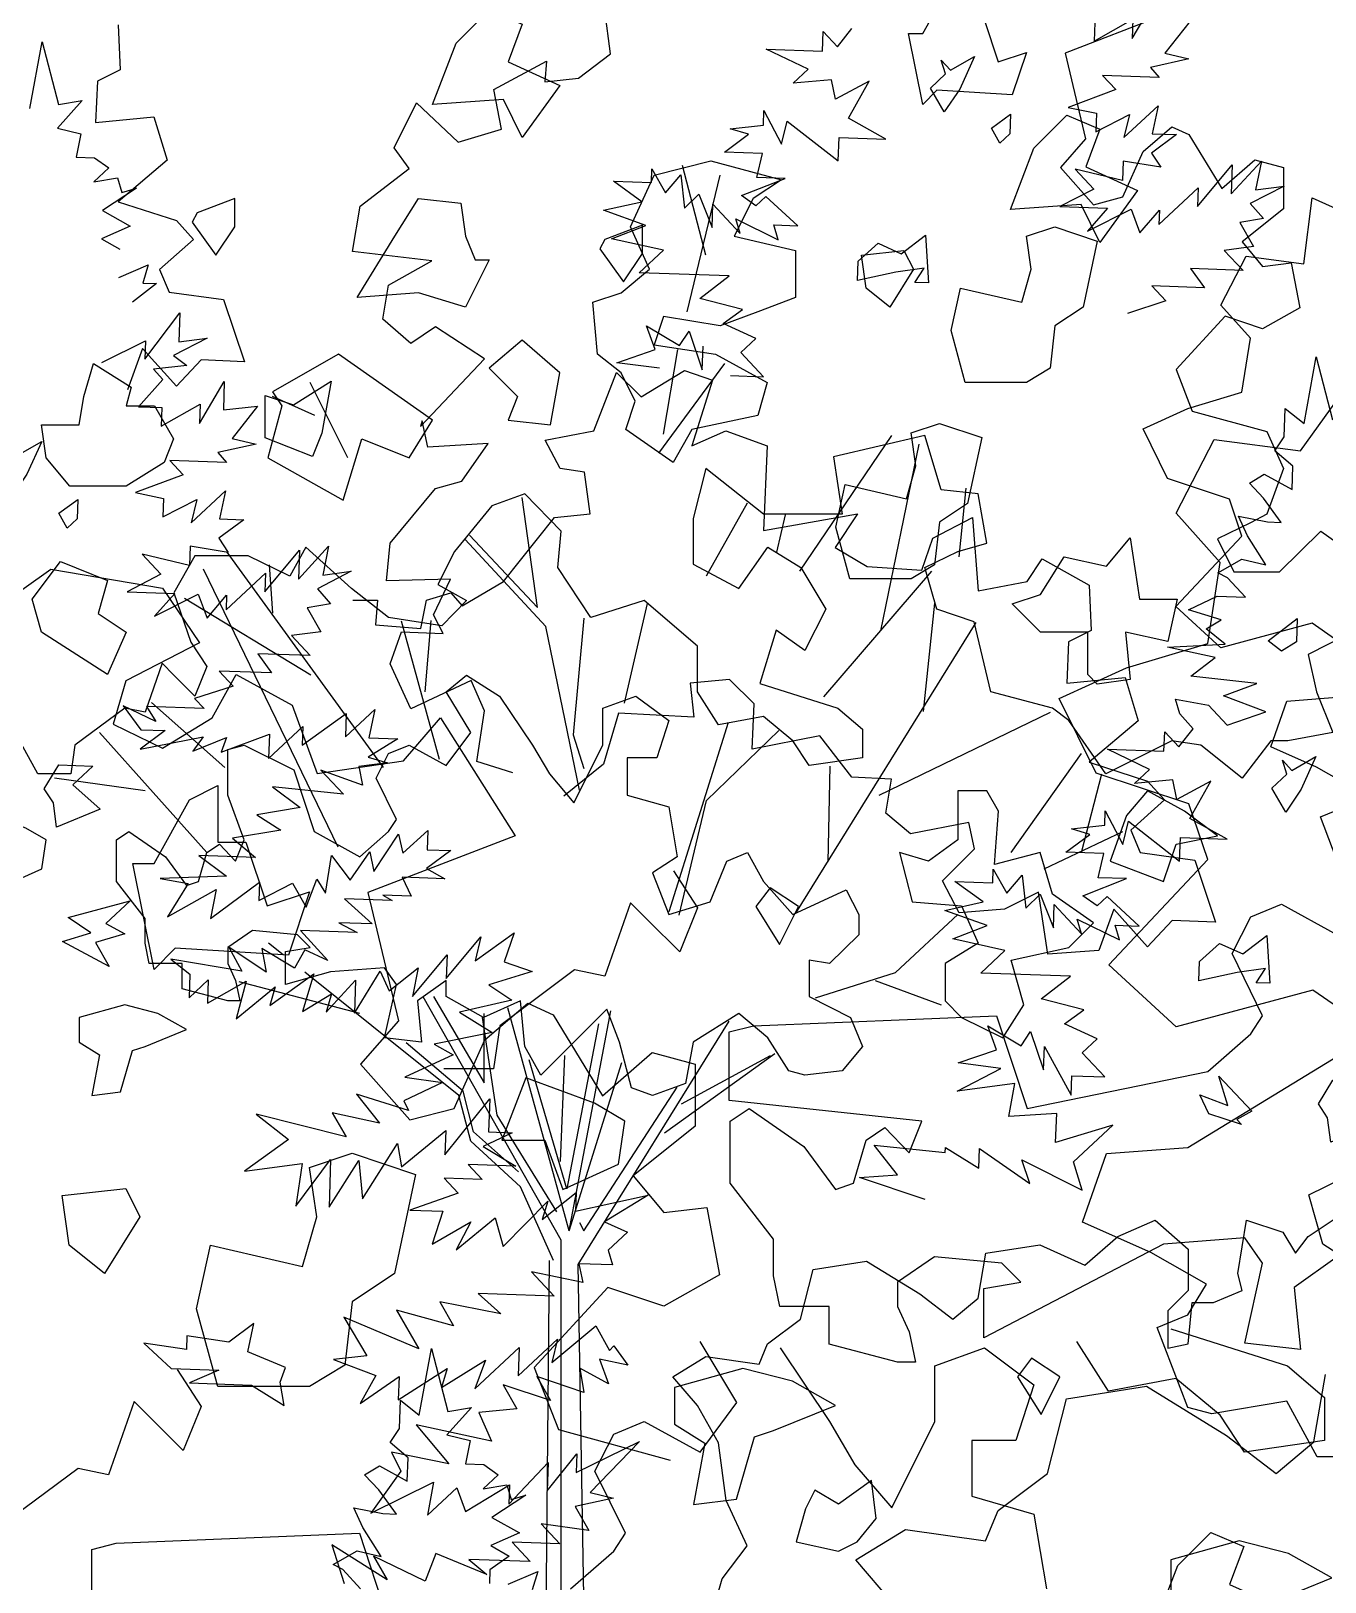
# Model space of a CAD drawing. Header units: inches. Extents: x -11 to 128, y 7 to 56.
# Drawn here: x 14.2877 to 14.613, y 22.9299 to 23.3199 of the extents above; entities that cross this region are included whole.
import ezdxf

# ---------------------------------------------------------------- set-up
doc = ezdxf.new("R2010")
doc.units = ezdxf.units.IN
doc.header["$MEASUREMENT"] = 0
doc.layers.add('CAY', color=94, linetype='Continuous')
doc.layers.add('CAY-3', color=61, linetype='Continuous')
picture_1 = doc.add_image_def('image1.jpg', size_in_pixel=(1680, 1093))

# ---------------------------------------------------------------- blocks, each defined once
blk = doc.blocks.new('A$C76451831')
at = {"layer": 'CAY'}
for p, q in [((1171.52, 1857.27), (1178, 1895.02)), ((1032.95, 1881.45), (1077.77, 1888.53)), ((1077.77, 1888.53), (1122.58, 1860.81)), ((1022.34, 1839.57), (1032.95, 1881.45)), ((1122.58, 1860.81), (1150.29, 1839.57)), ((1150.29, 1839.57), (1171.52, 1857.27)), ((994.63, 1818.92), (1022.34, 1839.57)), ((987.55, 1801.82), (994.63, 1818.92)), ((915.03, 1791.2), (942.74, 1808.31)), ((942.74, 1808.31), (987.55, 1801.82)), ((935.67, 1767.02), (915.03, 1791.2)), ((4659.22, 1729.96), (4665.97, 1767.35)), ((4665.97, 1767.35), (4675.16, 1732.12)), ((4648.09, 1722.64), (4648.64, 1738.49)), ((4648.64, 1738.49), (4659.22, 1729.96)), ((4642.83, 1714.67), (4648.09, 1722.64)), ((4652.95, 1706.15), (4642.83, 1714.67)), ((4652.49, 1693.02), (4652.95, 1706.15)), ((4628.6, 1696.58), (4636.94, 1701.73)), ((4636.46, 1688.14), (4628.6, 1696.58)), ((4636.94, 1701.73), (4652.49, 1693.02)), ((4646.41, 1674.65), (4636.46, 1688.14)), ((4627.57, 1667.15), (4622.52, 1678.2)), ((4622.52, 1678.2), (4638.72, 1674.92)), ((4638.72, 1674.92), (4646.41, 1674.65)), ((4637.88, 1650.92), (4627.57, 1667.15)), ((4610.99, 1646.42), (4624.4, 1654.11)), ((4624.4, 1654.11), (4637.88, 1650.92)), ((3864.25, 1582.29), (3957.41, 1648.35)), ((3957.41, 1648.35), (4019.91, 1637.74)), ((4616.33, 1643.51), (4610.99, 1646.42)), ((4626.37, 1632.73), (4616.33, 1643.51)), ((4019.91, 1637.74), (4040.55, 1607.06)), ((4594.41, 1625.69), (4610.53, 1633.29)), ((4612.79, 1620.06), (4594.41, 1625.69)), ((4610.53, 1633.29), (4626.37, 1632.73)), ((4604.45, 1614.91), (4612.79, 1620.06)), ((4615.03, 1606.38), (4604.45, 1614.91)), ((4040.55, 1607.06), (3999.28, 1585.83)), ((4582.8, 1604.79), (4615.03, 1606.38)), ((4609.33, 1598.88), (4582.8, 1604.79)), ((4595.82, 1588.47), (4609.33, 1598.88)), ((3999.28, 1585.83), (3992.2, 1561.64)), ((4047.62, 1565.18), (4061.19, 1589.37)), ((4061.19, 1589.37), (4092.44, 1572.26)), ((4632.84, 1584.45), (4595.82, 1588.47)), ((4614.02, 1577.41), (4632.84, 1584.45)), ((4587.22, 1575.62), (4605.68, 1572.26)), ((4589.65, 1567.38), (4587.22, 1575.62)), ((4637.72, 1568.42), (4614.02, 1577.41)), ((4019.91, 1548.08), (4047.62, 1565.18)), ((4092.44, 1572.26), (4106.59, 1533.92)), ((4154.94, 1541), (4175.57, 1565.18)), ((4175.57, 1565.18), (4217.44, 1499.12)), ((4597.06, 1558.96), (4589.65, 1567.38)), ((4605.68, 1572.26), (4616.16, 1561.01)), ((4616.16, 1561.01), (4637.72, 1568.42)), ((3992.2, 1561.64), (4019.91, 1548.08)), ((4580.76, 1546.38), (4581.14, 1557.25)), ((4581.14, 1557.25), (4589, 1548.81)), ((4589, 1548.81), (4597.06, 1558.96)), ((4572.7, 1536.23), (4549.08, 1547.49)), ((4549.08, 1547.49), (4580.76, 1546.38)), ((4106.59, 1533.92), (4154.94, 1541)), ((4564.27, 1528.37), (4572.7, 1536.23)), ((4585.64, 1530.34), (4564.27, 1528.37)), ((4587.97, 1519.38), (4585.64, 1530.34)), ((4606.91, 1529.6), (4587.97, 1519.38)), ((4595.3, 1508.7), (4606.91, 1529.6)), ((4547.59, 1504.92), (4547.88, 1513.07)), ((4547.88, 1513.07), (4557.64, 1494.15)), ((4528.94, 1502.86), (4547.59, 1504.92)), ((4557.64, 1494.15), (4560.81, 1507.18)), ((4560.81, 1507.18), (4589.49, 1484.87)), ((4616.2, 1497.09), (4595.3, 1508.7)), ((4217.44, 1499.12), (4134.89, 1467.27)), ((4525.77, 1489.82), (4539.26, 1499.78)), ((4539.26, 1499.78), (4528.94, 1502.86)), ((4589.49, 1484.87), (4589.95, 1498.01)), ((4589.95, 1498.01), (4616.2, 1497.09)), ((4547.04, 1489.08), (4525.77, 1489.82)), ((4543.85, 1475.59), (4547.04, 1489.08)), ((4484.84, 1472.66), (4485.11, 1480.36)), ((4485.11, 1480.36), (4492.79, 1466.94)), ((4463.57, 1473.41), (4484.84, 1472.66)), ((4479.48, 1461.97), (4463.57, 1473.41)), ((4492.79, 1466.94), (4501.3, 1477.07)), ((4501.3, 1477.07), (4503.37, 1458.42)), ((4535.34, 1465.46), (4559.69, 1475.04)), ((4559.69, 1475.04), (4543.85, 1475.59)), ((4134.89, 1467.27), (4151.99, 1395.3)), ((4458.02, 1457.28), (4479.48, 1461.97)), ((4503.37, 1458.42), (4511.35, 1466.3)), ((4511.35, 1466.3), (4518.85, 1447.45)), ((4518.85, 1447.45), (4519.31, 1460.58)), ((4519.31, 1460.58), (4534.6, 1444.18)), ((4543.3, 1459.74), (4535.34, 1465.46)), ((4548.92, 1464.98), (4543.3, 1459.74)), ((4566.92, 1448.49), (4548.92, 1464.98)), ((4481.74, 1448.74), (4458.02, 1457.28)), ((4534.6, 1444.18), (4532.16, 1452.42)), ((4532.16, 1452.42), (4555.77, 1440.72)), ((4462.44, 1441.26), (4481.74, 1448.74)), ((4555.77, 1440.72), (4553.34, 1448.96)), ((4553.34, 1448.96), (4566.92, 1448.49)), ((4491.67, 1434.8), (4462.44, 1441.26)), ((4478.09, 1422.12), (4491.67, 1434.8)), ((4528.33, 1420.37), (4478.09, 1422.12)), ((4512.03, 1407.79), (4528.33, 1420.37)), ((4535.82, 1401.52), (4512.03, 1407.79)), ((4200.34, 1384.68), (4224.51, 1405.33)), ((4224.51, 1405.33), (4238.66, 1398.84)), ((4525.13, 1393.74), (4535.82, 1401.52)), ((4151.99, 1395.3), (4130.76, 1371.12)), ((4238.66, 1398.84), (4266.37, 1353.42)), ((4487.01, 1379.2), (4482.04, 1392.52)), ((4482.04, 1392.52), (4500.68, 1381.44)), ((4543.42, 1385.39), (4525.13, 1393.74)), ((4183.24, 1346.34), (4200.34, 1384.68)), ((4500.68, 1381.44), (4505.95, 1389.42)), ((4505.95, 1389.42), (4513.35, 1367.85)), ((4534.99, 1377.52), (4543.42, 1385.39)), ((4266.37, 1353.42), (4294.09, 1377.61)), ((4294.09, 1377.61), (4318.26, 1371.12)), ((4465.45, 1371.79), (4487.01, 1379.2)), ((4513.35, 1367.85), (4513.81, 1380.98)), ((4513.81, 1380.98), (4528.72, 1353.72)), ((4547.65, 1363.94), (4534.99, 1377.52)), ((4130.76, 1371.12), (4158.47, 1339.85)), ((4318.26, 1371.12), (4318.26, 1336.32)), ((4464.9, 1355.94), (4489.36, 1368.69)), ((4489.36, 1368.69), (4465.45, 1371.79)), ((4528.72, 1353.72), (4529.1, 1364.58)), ((4529.1, 1364.58), (4547.65, 1363.94)), ((4497.23, 1360.26), (4464.9, 1355.94)), ((4493.86, 1341.79), (4497.23, 1360.26)), ((4158.47, 1339.85), (4183.24, 1346.34)), ((4520.66, 1343.57), (4493.86, 1341.79)), ((4520.09, 1327.27), (4520.66, 1343.57)), ((4318.26, 1336.32), (4283.47, 1308.59)), ((4552.15, 1337.03), (4520.09, 1327.27)), ((4530.14, 1316.49), (4552.15, 1337.03)), ((4431.54, 1309.06), (4418.53, 1325.83)), ((4418.53, 1325.83), (4458.27, 1321.72)), ((4458.27, 1321.72), (4458.36, 1324.44)), ((4458.36, 1324.44), (4476.99, 1312.91)), ((4476.99, 1312.91), (4477.37, 1323.78)), ((4477.37, 1323.78), (4505.69, 1304.2)), ((4501.17, 1317.5), (4535.01, 1300.46)), ((4505.69, 1304.2), (4501.17, 1317.5)), ((4535.01, 1300.46), (4530.14, 1316.49)), ((4283.47, 1308.59), (4300.57, 1287.95)), ((4410.19, 1307.54), (4431.54, 1309.06)), ((4446.93, 1295.37), (4410.19, 1307.54)), ((4300.57, 1287.95), (4324.75, 1290.9)), ((4324.75, 1290.9), (4331.82, 1253.15)), ((4661.47, 1274.61), (4682.3, 1288.37)), ((4554.94, 1274.61), (4575.78, 1283.65)), ((4575.78, 1283.65), (4594.25, 1267.53)), ((4622.16, 1253.76), (4626.88, 1283.65)), ((4626.88, 1283.65), (4647.32, 1276.97)), ((4481.05, 1265.17), (4511.31, 1269.89)), ((4511.31, 1269.89), (4536.47, 1258.48)), ((4536.47, 1258.48), (4554.94, 1274.61)), ((4647.32, 1276.97), (4654.39, 1265.17)), ((4654.39, 1265.17), (4661.47, 1274.61)), ((4384.35, 1256.12), (4414.22, 1260.84)), ((4414.22, 1260.84), (4444.1, 1242.36)), ((4476.72, 1240), (4481.05, 1265.17)), ((4594.25, 1267.53), (4594.25, 1244.33)), ((4331.82, 1253.15), (4300.57, 1235.45)), ((4377.27, 1228.2), (4384.35, 1256.12)), ((4624.52, 1244.33), (4622.16, 1253.76)), ((4269.32, 1246.07), (4228.05, 1201.24)), ((4300.57, 1235.45), (4269.32, 1246.07)), ((4594.25, 1244.33), (4582.85, 1232.92)), ((4608.4, 1237.64), (4624.52, 1244.33)), ((4444.1, 1242.36), (4462.57, 1228.2)), ((4462.57, 1228.2), (4476.72, 1240)), ((4594.25, 1214.44), (4596.61, 1237.64)), ((4596.61, 1237.64), (4608.4, 1237.64)), ((4358.8, 1214.44), (4377.27, 1228.2)), ((4582.85, 1232.92), (4582.85, 1212.08)), ((4354.08, 1203.04), (4358.8, 1214.44)), ((4582.85, 1212.08), (4594.25, 1214.44)), ((4228.05, 1201.24), (4241.61, 1166.44)), ((4305.73, 1195.96), (4324.21, 1207.36)), ((4324.21, 1207.36), (4354.08, 1203.04)), ((4319.49, 1179.83), (4305.73, 1195.96)), ((4331.28, 1158.99), (4319.49, 1179.83)), ((4241.61, 1166.44), (4304.11, 1149.33)), ((4335.61, 1126.75), (4331.28, 1158.99)), ((4347.4, 1101.19), (4335.61, 1126.75)), ((6037.87, 1092.89), (6051.84, 1116.43)), ((6016.52, 1091.37), (6038.25, 1103.76)), ((6038.25, 1103.76), (6037.87, 1092.89)), ((4333.25, 1082.7), (4347.4, 1101.19)), ((5470, 1100.55), (5471.06, 1075.24)), ((5864.52, 1085.8), (5864.9, 1096.67)), ((5864.9, 1096.67), (5872.76, 1088.23)), ((5872.76, 1088.23), (5880.82, 1098.38)), ((6016.89, 1101.79), (6016.52, 1091.37)), ((6070.39, 1102.64), (6056.16, 1084.55)), ((5420.6, 1053.63), (5427.34, 1091.02)), ((5427.34, 1091.02), (5436.53, 1055.8)), ((5856.47, 1075.66), (5832.84, 1086.91)), ((5832.84, 1086.91), (5864.52, 1085.8)), ((4326.56, 1059.5), (4333.25, 1082.7)), ((6069.65, 1081.36), (6048.18, 1076.67)), ((6056.16, 1084.55), (6069.65, 1081.36)), ((5458.4, 1068.91), (5457.35, 1045.71)), ((5471.06, 1075.24), (5458.4, 1068.91)), ((5848.03, 1067.79), (5856.47, 1075.66)), ((5869.4, 1069.76), (5848.03, 1067.79)), ((5871.74, 1058.8), (5869.4, 1069.76)), ((5890.67, 1069.02), (5871.74, 1058.8)), ((5879.07, 1048.12), (5890.67, 1069.02)), ((6052.97, 1071.06), (6021.29, 1072.17)), ((6021.29, 1072.17), (6028.72, 1064.2)), ((6048.18, 1076.67), (6052.97, 1071.06)), ((6028.72, 1064.2), (6002.09, 1054.25)), ((5449.75, 1058.05), (5436.08, 1042.67)), ((5436.53, 1055.8), (5449.75, 1058.05)), ((5831.36, 1044.35), (5831.64, 1052.5)), ((5831.64, 1052.5), (5841.4, 1033.57)), ((6002.09, 1054.25), (6017.83, 1050.98)), ((6033.21, 1037.3), (6052.42, 1055.21)), ((6052.42, 1055.21), (6049.15, 1039.46)), ((5436.08, 1042.67), (5449.11, 1039.49)), ((5457.35, 1045.71), (5490.04, 1048.87)), ((5490.04, 1048.87), (5497.42, 1024.62)), ((5812.7, 1042.28), (5831.36, 1044.35)), ((5841.4, 1033.57), (5844.58, 1046.6)), ((5844.58, 1046.6), (5873.25, 1024.3)), ((5899.96, 1036.51), (5879.07, 1048.12)), ((6017.83, 1050.98), (6017.47, 1040.57)), ((6017.47, 1040.57), (6036.39, 1050.33)), ((6036.39, 1050.33), (6033.21, 1037.3)), ((5449.11, 1039.49), (5446.38, 1026.44)), ((5809.53, 1029.24), (5823.02, 1039.2)), ((5823.02, 1039.2), (5812.7, 1042.28)), ((5873.25, 1024.3), (5873.71, 1037.43)), ((5873.71, 1037.43), (5899.96, 1036.51)), ((6062.73, 1038.99), (6048.77, 1028.59)), ((6049.15, 1039.46), (6062.73, 1038.99)), ((5446.38, 1026.44), (5456.79, 1026.07)), ((5456.79, 1026.07), (5464.75, 1020.36)), ((5830.8, 1028.5), (5809.53, 1029.24)), ((5827.61, 1015.01), (5830.8, 1028.5)), ((6048.77, 1028.59), (6053.93, 1020.71)), ((2228.34, 971.46), (2215.14, 1021.63)), ((5464.75, 1020.36), (5456.32, 1012.49)), ((5497.42, 1024.62), (5470, 1001.41)), ((5768.6, 1012.08), (5768.87, 1019.78)), ((5768.87, 1019.78), (5776.56, 1006.37)), ((6005.86, 1019.66), (6016.35, 1008.42)), ((6032.38, 1013.3), (6005.86, 1019.66)), ((6032.76, 1024.17), (6032.38, 1013.3)), ((6053.93, 1020.71), (6032.76, 1024.17)), ((6074.46, 998.68), (6093.86, 1022.03)), ((6093.29, 1005.73), (6110.24, 1024.18)), ((6093.86, 1022.03), (6093.29, 1005.73)), ((6110.24, 1024.18), (6106.96, 1007.97)), ((2217.78, 939.77), (2236.26, 1016.34)), ((5456.32, 1012.49), (5469.54, 1014.75)), ((5480.21, 1008.94), (5461.2, 996.45)), ((5469.54, 1014.75), (5471.97, 1006.5)), ((5471.97, 1006.5), (5480.21, 1008.94)), ((5747.33, 1012.83), (5768.6, 1012.08)), ((5763.24, 1001.39), (5747.33, 1012.83)), ((5776.56, 1006.37), (5785.07, 1016.5)), ((5785.07, 1016.5), (5787.13, 997.84)), ((5819.1, 1004.88), (5843.45, 1014.46)), ((5843.45, 1014.46), (5827.61, 1015.01)), ((6016.35, 1008.42), (5997.43, 998.65)), ((6052.81, 988.56), (6074.83, 1009.1)), ((6074.83, 1009.1), (6074.46, 998.68)), ((6122.9, 1010.14), (6103.98, 1000.37)), ((6106.96, 1007.97), (6122.9, 1010.14)), ((5470, 1001.41), (5502.7, 990.87)), ((5741.78, 996.7), (5763.24, 1001.39)), ((5787.13, 997.84), (5795.11, 1005.72)), ((5795.11, 1005.72), (5802.61, 986.87)), ((5802.61, 986.87), (5803.07, 1000)), ((5803.07, 1000), (5818.36, 983.6)), ((5827.06, 999.16), (5819.1, 1004.88)), ((5832.68, 1004.41), (5827.06, 999.16)), ((5850.68, 987.91), (5832.68, 1004.41)), ((6103.98, 1000.37), (6111.38, 991.95)), ((5461.2, 996.45), (5476.75, 987.75)), ((5502.7, 990.87), (5512.19, 980.32)), ((5765.5, 988.16), (5741.78, 996.7)), ((5818.36, 983.6), (5815.93, 991.84)), ((5815.93, 991.84), (5839.54, 980.14)), ((5997.43, 998.65), (6024.13, 997.72)), ((6024.13, 997.72), (6012.81, 984.97)), ((6012.81, 984.97), (6037.25, 997.26)), ((6037.25, 997.26), (6042.23, 983.94)), ((6042.23, 983.94), (6053.09, 996.71)), ((6053.09, 996.71), (6052.81, 988.56)), ((6111.38, 991.95), (6098.16, 989.69)), ((5476.75, 987.75), (5460.64, 980.61)), ((5746.21, 980.68), (5765.5, 988.16)), ((5839.54, 980.14), (5837.1, 988.38)), ((5837.1, 988.38), (5850.68, 987.91)), ((6098.16, 989.69), (6105.85, 976.28)), ((5460.64, 980.61), (5470.86, 974.81)), ((5512.19, 980.32), (5493.21, 963.44)), ((5775.43, 974.22), (5746.21, 980.68)), ((5761.85, 961.55), (5775.43, 974.22)), ((6105.85, 976.28), (6089.46, 974.13)), ((6089.46, 974.13), (6099.95, 962.89)), ((5470.31, 958.96), (5486.87, 966.09)), ((5486.87, 966.09), (5483.79, 955.77)), ((5483.79, 955.77), (5491.49, 955.5)), ((5493.21, 963.44), (5498.48, 950.79)), ((5812.09, 959.79), (5761.85, 961.55)), ((5795.79, 947.21), (5812.09, 959.79)), ((6070.53, 963.91), (6078.31, 953.21)), ((6099.95, 962.89), (6070.53, 963.91)), ((5491.49, 955.5), (5477.98, 945.09)), ((5498.48, 950.79), (5529.07, 946.57)), ((5819.59, 940.94), (5795.79, 947.21)), ((6078.31, 953.21), (6048.89, 954.24)), ((6048.89, 954.24), (6056.75, 945.81)), ((5485.02, 913.12), (5504.51, 939.18)), ((5504.51, 939.18), (5503.94, 922.88)), ((5529.07, 946.57), (5540.67, 911.76)), ((5808.89, 933.16), (5819.59, 940.94)), ((6056.75, 945.81), (6035.21, 938.85)), ((5770.77, 918.62), (5765.8, 931.94)), ((5765.8, 931.94), (5784.45, 920.86)), ((5827.18, 924.81), (5808.89, 933.16)), ((5460.94, 911.24), (5485.39, 923.53)), ((5485.39, 923.53), (5485.02, 913.12)), ((5519.88, 925.04), (5500.96, 915.28)), ((5503.94, 922.88), (5519.88, 925.04)), ((5784.45, 920.86), (5789.71, 928.84)), ((5789.71, 928.84), (5797.11, 907.27)), ((5818.75, 916.95), (5827.18, 924.81)), ((2204.59, 871.13), (2212.5, 918.65)), ((5483.71, 919.15), (5475.28, 895.94)), ((5502.7, 898.05), (5483.71, 919.15)), ((5500.96, 915.28), (5508.46, 909.58)), ((5516.41, 912.82), (5502.7, 898.05)), ((5540.67, 911.76), (5516.41, 912.82)), ((5749.22, 911.21), (5770.77, 918.62)), ((5797.11, 907.27), (5797.57, 920.4)), ((5831.42, 903.36), (5818.75, 916.95)), ((2201.95, 860.56), (2238.9, 910.73)), ((5508.46, 909.58), (5489.81, 907.51)), ((5489.81, 907.51), (5495.05, 901.89)), ((5773.13, 908.11), (5749.22, 911.21)), ((5812.86, 904), (5831.42, 903.36)), ((2027.76, 857.92), (2006.64, 900.17)), ((5495.05, 901.89), (5481.37, 886.5)), ((5515.49, 877.14), (5529.45, 900.68)), ((5529.45, 900.68), (5528.9, 884.84)), ((2009.28, 881.69), (1985.53, 892.25)), ((5481.37, 886.5), (5494.5, 886.04)), ((5494.14, 875.62), (5515.87, 888.01)), ((5515.87, 888.01), (5515.49, 877.14)), ((5528.9, 884.84), (5548, 886.89)), ((5548, 886.89), (5533.78, 868.8)), ((5494.5, 886.04), (5494.14, 875.62)), ((2280.97, 794.46), (2332.46, 870.35)), ((2326.17, 761.03), (2347.79, 865.63)), ((2491.61, 826.98), (2512.84, 868.27)), ((2512.84, 868.27), (2561.19, 861.78)), ((5547.26, 865.61), (5525.8, 860.92)), ((5525.8, 860.92), (5530.59, 855.31)), ((5533.78, 868.8), (5547.26, 865.61)), ((5498.9, 856.42), (5506.33, 848.45)), ((5530.59, 855.31), (5498.9, 856.42)), ((5506.33, 848.45), (5479.7, 838.5)), ((2133.95, 774.01), (2125.31, 835.75)), ((2370.15, 802.52), (2374.13, 840.86)), ((5479.7, 838.5), (5495.44, 835.23)), ((5495.44, 835.23), (5495.08, 824.82)), ((5495.08, 824.82), (5514, 834.58)), ((5510.83, 821.55), (5530.03, 839.46)), ((5514, 834.58), (5510.83, 821.55)), ((5530.03, 839.46), (5526.76, 823.71)), ((2228.57, 791.89), (2251.65, 832.78)), ((2268.04, 805.06), (2272.95, 825.91)), ((2516.37, 799.25), (2491.61, 826.98)), ((5540.34, 823.24), (5526.38, 812.84)), ((5526.76, 823.71), (5540.34, 823.24)), ((2138.67, 763.39), (2093.47, 812.15)), ((2095.82, 814.51), (2133.95, 774.01)), ((5510.37, 808.42), (5509.99, 797.55)), ((5531.55, 804.96), (5510.37, 808.42)), ((5526.38, 812.84), (5531.55, 804.96)), ((5570.9, 789.98), (5587.86, 808.43)), ((5587.86, 808.43), (5584.57, 792.23)), ((2047.68, 684.5), (1960.21, 805.07)), ((5509.99, 797.55), (5483.48, 803.92)), ((5483.48, 803.92), (5493.96, 792.67)), ((5552.08, 782.93), (5571.47, 806.28)), ((5571.47, 806.28), (5570.9, 789.98)), ((2022.33, 639.81), (1946.85, 795.64)), ((1985.76, 770.86), (1983.84, 797.94)), ((2294.33, 724.07), (2354.87, 794.46)), ((2509.3, 753.83), (2516.37, 799.25)), ((5493.96, 792.67), (5475.04, 782.9)), ((5530.42, 772.81), (5552.44, 793.35)), ((5552.44, 793.35), (5552.08, 782.93)), ((5600.51, 794.39), (5581.59, 784.62)), ((5584.57, 792.23), (5600.51, 794.39)), ((5475.04, 782.9), (5501.74, 781.97)), ((5581.59, 784.62), (5589, 776.2)), ((2006.99, 736.26), (1936.23, 779.12)), ((2182.7, 720.53), (2195.67, 776.37)), ((2350.15, 715.81), (2356.44, 776.45)), ((5501.74, 781.97), (5490.42, 769.22)), ((5490.42, 769.22), (5514.87, 781.51)), ((5514.87, 781.51), (5519.84, 768.19)), ((5519.84, 768.19), (5530.71, 780.96)), ((5530.71, 780.96), (5530.42, 772.81)), ((5589, 776.2), (5575.78, 773.95)), ((5575.78, 773.95), (5583.47, 760.53)), ((2079.11, 689.01), (2057.88, 766.34)), ((2071.06, 726.82), (2074.45, 766.86)), ((2159.9, 768.11), (2154, 702.83)), ((2278.74, 602.87), (2379.63, 765.75)), ((2157.54, 671.77), (2138.67, 763.39)), ((5583.47, 760.53), (5567.08, 758.38)), ((5567.08, 758.38), (5577.56, 747.14)), ((2463.9, 740.27), (2509.3, 753.83)), ((5577.56, 747.14), (5548.14, 748.16)), ((5548.14, 748.16), (5555.93, 737.47)), ((2426.16, 723.16), (2463.9, 740.27)), ((5534.37, 730.06), (5512.83, 723.1)), ((5526.51, 738.49), (5534.37, 730.06)), ((5555.93, 737.47), (5526.51, 738.49)), ((2446.8, 681.28), (2426.16, 723.16)), ((5512.83, 723.1), (5518.07, 717.48)), ((1958.78, 684.36), (1917.81, 720.82)), ((2325.38, 669.01), (2421.3, 715.42)), ((5472.81, 719.06), (5482.76, 705.57)), ((5491.08, 710.26), (5472.81, 719.06)), ((5518.07, 717.48), (5485.93, 718.6)), ((5485.93, 718.6), (5491.08, 710.26)), ((5573.09, 696.97), (5597.73, 714.7)), ((5597.27, 701.57), (5613.66, 716.86)), ((5597.73, 714.7), (5597.27, 701.57)), ((5613.66, 716.86), (5610.39, 701.11)), ((1948.81, 636.77), (1888.67, 704.01)), ((2207.63, 603.7), (2240.87, 709.91)), ((2228.69, 665.87), (2269.17, 705.19)), ((5496.34, 705.09), (5482.38, 694.7)), ((5482.76, 705.57), (5496.34, 705.09)), ((5554.25, 689.47), (5573.45, 707.39)), ((5573.45, 707.39), (5573.09, 696.97)), ((2154, 702.83), (2159.9, 683.96)), ((5482.38, 694.7), (5517.52, 701.63)), ((5517.52, 701.63), (5511.8, 693.67)), ((5511.8, 693.67), (5530.64, 701.17)), ((5527.64, 693.12), (5554.72, 703.05)), ((5530.64, 701.17), (5527.64, 693.12)), ((5554.72, 703.05), (5554.25, 689.47)), ((5626.69, 700.54), (5610.01, 690.24)), ((5610.39, 701.11), (5626.69, 700.54)), ((2399.28, 636.77), (2438.59, 692.21)), ((5620.78, 687.15), (5604.85, 684.98)), ((5610.01, 690.24), (5620.78, 687.15)), ((1914.22, 671.37), (1863.51, 678.45)), ((2296.69, 631.65), (2297.87, 685.14)), ((2438.59, 636.77), (2449.99, 680.81)), ((2498.69, 664.17), (2446.8, 681.28)), ((5606.74, 674.49), (5583.48, 683.01)), ((5583.48, 683.01), (5596.14, 669.42)), ((5604.85, 684.98), (5606.74, 674.49)), ((5596.14, 669.42), (5556.41, 673.53)), ((5556.41, 673.53), (5571.87, 662.11)), ((2213.36, 601.77), (2228.69, 665.87)), ((2509.3, 632.91), (2498.69, 664.17)), ((5571.87, 662.11), (5547.71, 657.97)), ((5547.71, 657.97), (5561, 649.34)), ((2417.76, 627.72), (2461.78, 648.56)), ((5561, 649.34), (5534.11, 644.84)), ((5534.11, 644.84), (5546.87, 633.97)), ((5613.22, 626.21), (5627.08, 647.03)), ((5627.08, 647.03), (5629.44, 636.52)), ((5629.44, 636.52), (5643.47, 649.18)), ((5643.47, 649.18), (5643.09, 638.31)), ((5515.19, 635.07), (5530.65, 623.65)), ((5546.87, 633.97), (5515.19, 635.07)), ((5586.05, 614.01), (5589.51, 635.2)), ((5589.51, 635.2), (5599.9, 621.24)), ((5599.9, 621.24), (5610.88, 637.17)), ((5610.88, 637.17), (5613.22, 626.21)), ((5656.22, 637.86), (5642.73, 627.9)), ((5643.09, 638.31), (5656.22, 637.86)), ((5642.73, 627.9), (5652.95, 622.1)), ((5530.65, 623.65), (5493.44, 622.23)), ((5493.44, 622.23), (5509.21, 619.42)), ((5509.21, 619.42), (5497.68, 600.78)), ((5521.67, 599.94), (5549.11, 620.29)), ((5549.11, 620.29), (5548.75, 609.88)), ((5548.75, 609.88), (5567.67, 619.64)), ((5567.67, 619.64), (5575.36, 606.23)), ((5575.36, 606.23), (5581.34, 621.88)), ((5581.34, 621.88), (5586.05, 614.01)), ((5628.96, 622.94), (5634.03, 612.34)), ((5652.95, 622.1), (5628.96, 622.94)), ((5497.68, 600.78), (5524.95, 616.15)), ((5524.95, 616.15), (5521.67, 599.94)), ((5596.82, 610.92), (5612.19, 596.78)), ((5623.52, 609.98), (5596.82, 610.92)), ((5618.19, 612.89), (5623.52, 609.98)), ((5634.03, 612.34), (5618.19, 612.89)), ((2334.43, 569.52), (2369.41, 602.16)), ((5603.87, 592.08), (5572.18, 593.19)), ((5572.18, 593.19), (5587.46, 576.34)), ((5612.19, 596.78), (5593.63, 597.43)), ((5593.63, 597.43), (5603.87, 592.08)), ((5669.92, 576.18), (5691.77, 591.73)), ((5691.77, 591.73), (5686.22, 575.61)), ((1991.49, 579.54), (1983.4, 586.04)), ((5552.79, 569.84), (5531.98, 583.71)), ((5531.98, 583.71), (5539.21, 570.31)), ((5568.73, 572), (5550.53, 583.07)), ((5550.53, 583.07), (5552.79, 569.84)), ((5574.52, 582.23), (5568.73, 572)), ((5587.46, 576.34), (5574.52, 582.23)), ((5653.72, 566.32), (5673.11, 589.67)), ((5673.11, 589.67), (5669.92, 576.18)), ((5499.57, 577.14), (5510.15, 568.61)), ((5539.21, 570.31), (5499.57, 577.14)), ((5634.78, 556.1), (5654.18, 579.45)), ((5654.18, 579.45), (5653.72, 566.32)), ((5686.22, 575.61), (5701.88, 570.07)), ((2041.19, 539.64), (2003.71, 569.74)), ((2289.61, 555.37), (2334.43, 569.52)), ((2323.03, 565.2), (2359.98, 551.43)), ((5510.15, 568.61), (5509.69, 555.48)), ((5509.69, 555.48), (5520.47, 565.53)), ((5520.47, 565.53), (5520.01, 552.4)), ((5520.01, 552.4), (5541.74, 564.79)), ((5541.74, 564.79), (5536.02, 543.68)), ((5554.86, 551.18), (5579.49, 568.91)), ((5579.49, 568.91), (5573.32, 547.82)), ((5586.44, 547.36), (5602.93, 565.37)), ((5602.29, 546.81), (5616.7, 570.33)), ((5602.93, 565.37), (5602.29, 546.81)), ((5616.7, 570.33), (5621.75, 559.27)), ((5621.75, 559.27), (5638.07, 572.3)), ((5638.07, 572.3), (5634.78, 556.1)), ((5701.88, 570.07), (5677.61, 562.76)), ((2034.5, 546.71), (1966.89, 564.41)), ((2075.78, 556.15), (2104.08, 507.78)), ((5536.02, 543.68), (5557.94, 561.5)), ((5557.94, 561.5), (5554.86, 551.18)), ((5573.32, 547.82), (5589.52, 557.68)), ((5589.52, 557.68), (5586.44, 547.36)), ((5677.61, 562.76), (5690.45, 554.15)), ((2147.32, 419.7), (2069.92, 556.01)), ((2151.64, 424.81), (2117.3, 549.89)), ((2151.64, 424.81), (2174.99, 548.11)), ((5690.45, 554.15), (5661.22, 547.47)), ((5661.22, 547.47), (5679.4, 535.95)), ((2089.93, 500.71), (2041.19, 539.64)), ((2102.9, 544.36), (2111.16, 489.69)), ((2104.08, 507.78), (2104.08, 546.71)), ((2168.15, 540.82), (2150.46, 448.4)), ((2156.75, 405.93), (2241.29, 542.41)), ((5683.65, 539.8), (5680.11, 515.62)), ((2092.29, 503.06), (2060.45, 530.2)), ((5679.4, 535.95), (5646.99, 529.38)), ((2146.93, 463.74), (2149.28, 523.12)), ((2205.1, 479.86), (2266.82, 524.3)), ((2214.54, 495.99), (2264.46, 523.12)), ((5657.66, 523.56), (5630.49, 510.91)), ((5646.99, 529.38), (5657.66, 523.56)), ((2150.46, 448.4), (2129.24, 520.76)), ((2151.64, 424.81), (2181.18, 519.19)), ((5680.11, 515.62), (5652.4, 515.62)), ((2159.9, 424.81), (2212.18, 505.42)), ((5651.68, 507.91), (5630.03, 497.78)), ((5630.49, 510.91), (5651.68, 507.91)), ((2096.61, 475.14), (2089.93, 500.71)), ((2098.18, 480.26), (2092.29, 503.06)), ((5632.55, 492.25), (5603.42, 501.43)), ((5603.42, 501.43), (5616.44, 485.11)), ((5630.03, 497.78), (5632.55, 492.25)), ((5652.99, 467.51), (5678.1, 498.82)), ((5678.1, 498.82), (5677.45, 480.26)), ((2111.16, 489.69), (2144.57, 435.43)), ((5597.6, 477.61), (5547.29, 490.25)), ((5547.29, 490.25), (5565.37, 476.01)), ((5589.92, 491.02), (5597.6, 477.61)), ((5616.44, 485.11), (5589.92, 491.02)), ((2123.34, 457.84), (2098.18, 480.26)), ((5628.73, 460.65), (5653.46, 481.1)), ((5653.46, 481.1), (5652.99, 467.51)), ((5690.58, 479.8), (5674.45, 472.2)), ((5677.45, 480.26), (5690.58, 479.8)), ((2124.52, 449.58), (2096.61, 475.14)), ((5565.37, 476.01), (5540.74, 458.29)), ((5606.81, 442.83), (5626.47, 473.88)), ((5626.47, 473.88), (5628.73, 460.65)), ((5674.45, 472.2), (5692.64, 461.14)), ((5540.74, 458.29), (5573.06, 462.6)), ((5569.51, 438.7), (5589, 464.76)), ((5573.06, 462.6), (5569.51, 438.7)), ((5589, 464.76), (5588.07, 438.05)), ((5588.07, 438.05), (5604.84, 464.21)), ((5604.84, 464.21), (5606.81, 442.83)), ((5665.94, 462.08), (5673.8, 453.64)), ((5692.64, 461.14), (5665.94, 462.08)), ((5652.53, 454.38), (5660.39, 445.95)), ((5673.8, 453.64), (5652.53, 454.38)), ((2142.99, 408.29), (2124.52, 449.58)), ((5660.39, 445.95), (5633.33, 436.47)), ((5707.46, 431.16), (5726.57, 446.36)), ((5726.57, 446.36), (5726.2, 435.94)), ((5726.2, 435.94), (5766.85, 444.95)), ((5766.85, 444.95), (5742.31, 429.94)), ((5633.33, 436.47), (5651.88, 435.82)), ((5651.88, 435.82), (5645.8, 417.45)), ((5685.63, 416.05), (5710.54, 441.48)), ((5710.54, 441.48), (5707.46, 431.16)), ((2157.54, 429.53), (2159.9, 424.81)), ((5645.8, 417.45), (5667.53, 429.83)), ((5659.29, 414.25), (5681.21, 432.08)), ((5667.53, 429.83), (5659.29, 414.25)), ((5681.21, 432.08), (5685.63, 416.05)), ((5742.31, 429.94), (5755.24, 424.05)), ((2147.32, 135.38), (2147.32, 419.7)), ((5755.24, 424.05), (5744.47, 414)), ((5744.47, 414), (5746.9, 405.75)), ((2138.28, 140.1), (2140.64, 408.29)), ((2161.47, 135.38), (2156.75, 405.93)), ((5701.45, 401.9), (5714.12, 388.31)), ((5730.24, 395.91), (5701.45, 401.9)), ((5746.9, 405.75), (5727.89, 406.42)), ((5727.89, 406.42), (5730.24, 395.91)), ((5650.11, 385.11), (5657.8, 371.69)), ((5684.32, 378.47), (5650.11, 385.11)), ((5714.12, 388.31), (5671.57, 389.8)), ((5671.57, 389.8), (5684.32, 378.47)), ((5596.34, 376.56), (5609.18, 354.8)), ((5638.32, 358.77), (5596.34, 376.56)), ((5625.93, 380.51), (5638.32, 358.77)), ((5657.8, 371.69), (5625.93, 380.51)), ((5712.82, 351.18), (5737.55, 371.63)), ((5737.55, 371.63), (5745.22, 357.76)), ((5669.71, 336.37), (5694.53, 359.53)), ((5693.98, 343.68), (5715.99, 364.22)), ((5694.53, 359.53), (5693.98, 343.68)), ((5715.99, 364.22), (5712.82, 351.18)), ((5745.22, 357.76), (5747.58, 360.4)), ((5747.58, 360.4), (5755.36, 349.7)), ((5609.18, 354.8), (5590.52, 352.74)), ((5590.52, 352.74), (5614.23, 343.75)), ((5626.89, 330.16), (5654.25, 347.79)), ((5651.15, 337.02), (5675.71, 352.48)), ((5654.25, 347.79), (5651.15, 337.02)), ((5675.71, 352.48), (5669.71, 336.37)), ((5744.58, 339.2), (5728.57, 347.91)), ((5728.57, 347.91), (5730.81, 334.24)), ((5755.36, 349.7), (5739.62, 352.97)), ((5739.62, 352.97), (5744.58, 339.2)), ((5614.23, 343.75), (5605.53, 328.18)), ((5605.53, 328.18), (5627.35, 343.29)), ((5627.35, 343.29), (5626.89, 330.16)), ((5730.81, 334.24), (5704.39, 343.32)), ((5704.39, 343.32), (5712.08, 329.9)), ((5712.08, 329.9), (5685.64, 338.53)), ((5685.64, 338.53), (5693.33, 325.12)), ((5693.33, 325.12), (5671.96, 323.14)), ((5671.96, 323.14), (5679.1, 307.03)), ((5636.83, 316.21), (5655.1, 294.27)), ((5679.1, 307.03), (5636.83, 316.21)), ((5726.53, 289.51), (5762.02, 306.85)), ((5762.02, 306.85), (5734.29, 278.35)), ((5623.15, 300.82), (5628.22, 290.22)), ((5655.1, 294.27), (5623.15, 300.82)), ((5710.31, 279.19), (5726.89, 299.92)), ((5726.89, 299.92), (5726.53, 289.51)), ((5628.22, 290.22), (5611.54, 266.77)), ((5688.75, 271.78), (5710.86, 295.04)), ((5710.86, 295.04), (5710.31, 279.19)), ((5611.54, 266.77), (5646.58, 284.14)), ((5646.58, 284.14), (5643.22, 265.67)), ((5643.22, 265.67), (5659.62, 280.96)), ((5659.62, 280.96), (5664.59, 267.64)), ((5664.59, 267.64), (5689.13, 282.65)), ((5689.13, 282.65), (5688.75, 271.78)), ((5734.29, 278.35), (5747.32, 275.18)), ((5747.32, 275.18), (5725.86, 270.49)), ((5725.86, 270.49), (5733.55, 257.07)), ((5733.55, 257.07), (5706.94, 260.72)), ((5706.94, 260.72), (5717.43, 249.48)), ((5620.65, 229.28), (5589.62, 248.95)), ((5589.62, 248.95), (5596.57, 227.4)), ((5647.91, 244.2), (5641.92, 228.54)), ((5676.5, 232.32), (5647.91, 244.2)), ((5717.43, 249.48), (5690.72, 250.41)), ((5690.72, 250.41), (5700.77, 239.63)), ((5641.92, 228.54), (5612.96, 242.7)), ((5612.96, 242.7), (5620.65, 229.28)), ((5700.77, 239.63), (5666.37, 240.83)), ((5666.37, 240.83), (5676.5, 232.32))]:
    blk.add_line(p, q, dxfattribs=at)
for points in [[(4216, 1534.28), (4195.96, 1540.61), (4200.18, 1569.09), (4192.8, 1585.96), (4159.05, 1570.14), (4147.45, 1595.45), (4153.77, 1613.38), (4176.98, 1612.33), (4171.7, 1622.87), (4181.2, 1642.91), (4145.34, 1641.86), (4147.45, 1662.95), (4172.76, 1693.54), (4187.52, 1697.76), (4202.29, 1718.85), (4168.54, 1716.74), (4165.38, 1731.51), (4164.32, 1728.34), (4200.18, 1766.31), (4172.76, 1784.24), (4159.05, 1774.75), (4143.23, 1788.46), (4146.39, 1807.45), (4170.65, 1821.16), (4126.35, 1826.43), (4130.57, 1851.74), (4157.99, 1872.84), (4149.56, 1884.44), (4162.21, 1909.75), (4185.41, 1887.6), (4209.67, 1894.98), (4205.45, 1917.13), (4234.98, 1932.95), (4233.93, 1921.35), (4252.91, 1923.46), (4270.84, 1937.17), (4267.68, 1961.43)], [(2484.58, 1105.9), (2429.55, 1084.67), (2440.95, 1036.69), (2426.8, 1020.57), (2445.27, 999.73), (2461.78, 1004.06), (2473.18, 1029.62), (2489.3, 1043.38), (2498.73, 1039.05), (2517.21, 1008.77), (2535.68, 1024.9), (2551.8, 1020.57), (2551.8, 997.37), (2528.61, 978.89), (2540.01, 965.12), (2556.12, 967.09), (2560.84, 941.92), (2540.01, 930.13), (2519.17, 937.2), (2491.66, 907.32), (2500.7, 884.12), (2542.37, 872.71), (2551.8, 851.87), (2542.37, 826.31), (2533.32, 821.59), (2514.85, 812.55), (2523.89, 794.06), (2549.44, 794.06), (2572.63, 816.87), (2588.75, 805.47)], [(2588.75, 759.46), (2565.56, 747.66), (2570.27, 726.82), (2579.31, 704.01), (2554.16, 699.29), (2544.72, 699.29), (2528.61, 678.45), (2505.42, 696.93), (2489.3, 699.29), (2452.35, 680.81), (2431.52, 710.7), (2422.48, 717.77), (2387.88, 726.82), (2378.45, 766.14), (2357.62, 773.22), (2350.93, 796.42), (2369.41, 805.47), (2385.53, 810.19), (2380.81, 837.71), (2359.98, 840.07), (2350.93, 870.35), (2299.83, 858.56), (2304.55, 826.31), (2260.53, 826.31), (2228.29, 851.87), (2221.22, 823.95), (2221.22, 798.39), (2246.77, 784.63), (2262.88, 807.83), (2281.36, 796.42), (2295.51, 773.22), (2283.72, 750.02), (2267.6, 761.42), (2258.56, 731.54), (2302.19, 717.77), (2315.95, 705.98), (2315.95, 689.85), (2286.08, 685.53), (2277.04, 699.29), (2260.53, 713.06), (2235.37, 708.34), (2223.58, 726.82), (2223.58, 752.38), (2193.7, 777.94), (2163.83, 768.5), (2145.35, 796.42), (2147.32, 816.87), (2126.88, 837.71), (2108.4, 831.03), (2087.57, 805.47), (2078.14, 786.99), (2094.25, 777.94), (2080.49, 763.78), (2050.62, 768.5), (2029.79, 784.63), (2004.24, 807.83), (1995.2, 791.7), (1972, 803.11), (1942.13, 803.11), (1930.34, 782.27), (1939.77, 754.74), (1948.81, 740.98), (1942.13, 724.46), (1930.34, 736.26), (1923.73, 742.87), (1914.22, 715.42), (1902.82, 717.77), (1874.91, 696.93), (1872.55, 680.81), (1854.08, 680.81), (1842.68, 701.65)], [(4130.87, 1077.18), (4120.83, 1087.96), (4115.49, 1090.86), (4128.9, 1098.55), (4142.38, 1095.36), (4132.08, 1111.59), (4127.02, 1122.65), (4143.22, 1119.36), (4150.92, 1119.09), (4140.97, 1132.59), (4133.1, 1141.02), (4141.44, 1146.17), (4157, 1137.47), (4157.45, 1150.6), (4147.33, 1159.11), (4152.59, 1167.09), (4153.15, 1182.93), (4163.72, 1174.4), (4170.47, 1211.8), (4179.66, 1176.57), (4192.88, 1178.83), (4179.2, 1163.44), (4192.23, 1160.26), (4189.51, 1147.21), (4199.92, 1146.85), (4207.88, 1141.13), (4199.45, 1133.26), (4212.67, 1135.52), (4215.1, 1127.28), (4223.34, 1129.71), (4204.32, 1117.23), (4219.88, 1108.52), (4203.77, 1101.38), (4213.99, 1095.58), (4203.3, 1087.8), (4203.03, 1080.1)], [(4213.44, 1079.74), (4230, 1086.86), (4226.92, 1076.54)], [(5963.78, 1034.28), (5959.08, 1042.61), (5969.78, 1050.39), (5969.4, 1039.52), (5963.78, 1034.28)], [(5441.39, 818.53), (5436.7, 826.86), (5447.39, 834.64), (5447.01, 823.78), (5441.39, 818.53)]]:
    blk.add_lwpolyline(points, dxfattribs=at)
for points in [[(4507.91, 1884.31), (4526.38, 1902.79), (4544.85, 1894.87), (4536.94, 1873.75), (4565.97, 1860.55), (4544.85, 1831.5), (4534.3, 1852.63), (4494.71, 1849.98)], [(4267.54, 1833.17), (4264.9, 1827.89), (4278.1, 1809.4), (4288.66, 1825.25), (4288.66, 1841.09)], [(4396.9, 1672.02), (4402.18, 1695.78), (4436.49, 1687.86), (4441.77, 1706.34), (4439.13, 1724.83), (4454.96, 1730.11), (4478.72, 1722.19), (4470.8, 1685.22), (4454.96, 1674.66), (4452.32, 1650.9), (4439.13, 1642.98), (4404.82, 1642.98)], [(4639.11, 1608.26), (4655.41, 1620.84), (4654.95, 1607.71), (4646.62, 1602.56)], [(4641.21, 1525.68), (4649.64, 1533.55), (4647.2, 1541.34), (4652.44, 1535.72), (4665.85, 1543.41), (4657.51, 1525.11), (4648.9, 1512.27)], [(4034.98, 1519.24), (4050.81, 1527.16), (4050.81, 1495.47), (4066.65, 1495.47), (4078.52, 1459.83), (4102.28, 1467.75), (4090.4, 1432.11), (4027.06, 1436.07), (4015.18, 1424.19), (4003.31, 1483.59), (4015.18, 1483.59)], [(4376.02, 1459.35), (4360.18, 1469.91), (4352.26, 1459.35), (4365.46, 1438.22)], [(4640.12, 1416.47), (4632.42, 1416.74), (4637.69, 1424.71), (4621.75, 1422.55), (4600.29, 1417.86), (4600.67, 1428.72), (4611.89, 1438.76), (4624.83, 1432.87), (4638.34, 1443.28)], [(4624.21, 1337.24), (4605.84, 1343.32), (4600.78, 1353.92), (4616.43, 1347.93), (4611.56, 1364.42), (4629.91, 1344.74), (4621.59, 1340.05)], [(4672.37, 1340.99), (4667.21, 1348.88), (4675.38, 1362.19), (4694.39, 1361.53), (4683.15, 1351.04), (4698.53, 1337.36), (4674.16, 1327.33)], [(4038.94, 1234.08), (4046.85, 1269.73), (4098.32, 1257.84), (4106.24, 1285.57), (4102.28, 1313.29), (4126.03, 1321.21), (4161.66, 1309.33), (4149.78, 1253.88), (4126.03, 1238.04), (4122.07, 1202.4), (4102.28, 1190.52), (4050.81, 1190.52)], [(3967.68, 1269.73), (3963.72, 1297.45), (3999.35, 1301.41), (4007.26, 1285.57), (3987.47, 1253.88)], [(4522.48, 1195.89), (4506.64, 1206.45), (4498.72, 1195.89), (4511.92, 1174.77)], [(4419.55, 1116.68), (4416.91, 1137.8), (4398.43, 1124.6), (4385.24, 1132.52), (4379.96, 1121.96), (4374.68, 1103.48), (4398.43, 1098.2), (4408.99, 1103.48)], [(2362.94, 1119.32), (2373.5, 1124.6), (2373.5, 1103.48), (2384.06, 1103.48), (2391.97, 1079.71), (2407.81, 1084.99), (2399.89, 1061.23), (2357.66, 1063.87), (2349.75, 1055.95), (2341.83, 1095.55), (2349.75, 1095.55)], [(2088.46, 1090.27), (2106.93, 1108.76), (2125.41, 1100.84), (2117.49, 1079.71), (2146.52, 1066.51), (2125.41, 1037.47), (2114.85, 1058.59), (2075.26, 1055.95)], [(4588.46, 1090.27), (4606.93, 1108.76), (4625.41, 1100.84), (4617.49, 1079.71), (4646.52, 1066.51), (4625.41, 1037.47), (4614.85, 1058.59), (4575.26, 1055.95)], [(5924.98, 1065.1), (5933.41, 1072.97), (5930.96, 1080.76), (5936.2, 1075.14), (5949.61, 1082.83), (5941.27, 1064.53), (5932.66, 1051.69)], [(2209.87, 855.28), (2183.47, 873.77), (2188.75, 889.61), (2180.83, 905.45), (2167.64, 916.01), (2165, 945.06), (2180.83, 950.34), (2196.67, 963.54), (2186.11, 987.3), (2199.31, 1016.34), (2230.98, 1024.27), (2270.57, 1013.7), (2254.73, 1003.14), (2244.18, 982.02), (2278.49, 974.1), (2278.49, 947.7), (2257.37, 939.77), (2236.26, 931.85), (2204.59, 937.13), (2199.31, 921.29), (2233.62, 916.01), (2262.65, 900.17), (2257.37, 881.69), (2220.42, 873.77)], [(1943.3, 995.22), (1940.66, 989.94), (1953.86, 971.46), (1964.41, 987.3), (1964.41, 1003.14)], [(2054.15, 982.02), (2067.35, 1003.14), (2091.1, 1000.5), (2093.74, 982.02), (2099.02, 968.82), (2106.93, 968.82), (2093.74, 942.42), (2067.35, 950.34), (2033.04, 947.7)], [(2365.58, 929.21), (2370.86, 952.98), (2405.17, 945.06), (2410.45, 963.54), (2407.81, 982.02), (2423.65, 987.3), (2447.4, 979.38), (2439.48, 942.42), (2423.65, 931.85), (2421.01, 908.09), (2407.81, 900.17), (2373.5, 900.17)], [(5923.88, 955.89), (5916.19, 956.16), (5921.45, 964.13), (5905.51, 961.97), (5884.05, 957.28), (5884.43, 968.14), (5895.66, 978.18), (5908.59, 972.29), (5922.1, 982.7)], [(2318.08, 952.98), (2315.44, 971.46), (2339.19, 974.1), (2344.47, 963.54), (2331.27, 942.42)], [(2141.24, 876.41), (2146.52, 905.45), (2125.41, 923.93), (2106.93, 908.09), (2122.77, 892.25), (2117.49, 879.05)], [(2062.07, 857.92), (2075.26, 879.05), (2022.48, 916.01), (1985.53, 894.89), (1990.81, 886.97), (1982.89, 857.92), (2025.12, 834.16), (2035.67, 868.49)], [(1903.71, 886.97), (1919.55, 886.97), (1930.1, 868.49), (1924.83, 855.28), (1903.71, 842.08), (1872.04, 842.08), (1858.84, 857.92), (1856.21, 876.41), (1877.32, 876.41), (1879.96, 892.25), (1885.24, 910.73), (1906.35, 897.53)], [(5552.38, 869.17), (5552.38, 892.93), (5568.21, 887.65), (5589.33, 900.85), (5584.05, 871.81), (5578.77, 858.61)], [(5402.59, 849.35), (5411.02, 857.22), (5408.57, 865.01), (5413.82, 859.39), (5427.23, 867.08), (5418.88, 848.78), (5410.28, 835.94)], [(2415.73, 781.35), (2428.92, 802.48), (2452.68, 797.2), (2465.87, 813.04), (2471.15, 778.71), (2492.27, 778.71), (2486.99, 754.95), (2463.23, 760.23), (2465.87, 733.83), (2447.4, 731.19), (2442.12, 736.47), (2442.12, 760.23), (2415.73, 760.23), (2399.89, 776.07)], [(1856.21, 760.23), (1850.93, 778.71), (1866.76, 799.84), (1893.15, 789.28), (1887.88, 770.79), (1903.71, 760.23), (1893.15, 736.47)], [(1999.52, 590.76), (1974.36, 593.12), (1960.61, 583.68), (1960.61, 574.63), (1964.93, 565.2), (1967.29, 553.79), (1960.61, 553.79), (1935.05, 560.48), (1935.05, 574.63), (1916.58, 574.63), (1914.22, 586.04), (1914.22, 599.8), (1898.11, 620.64), (1898.11, 643.85), (1905.18, 648.56), (1925.62, 634.41), (1937.41, 618.28), (1944.1, 620.64), (1948.81, 636.77), (1955.89, 641.49), (1964.93, 632.05), (1969.65, 643.85), (1960.61, 669.01), (1960.61, 694.57), (1969.65, 696.93), (1997.55, 683.17), (2008.95, 648.56), (2034.5, 634.41), (2050.62, 648.56), (2054.94, 655.25), (2043.55, 678.45), (2050.62, 692.21), (2062.02, 696.93), (2082.85, 685.53), (2096.61, 704.01), (2082.85, 726.82), (2094.25, 736.26), (2112.73, 724.46), (2131.2, 696.93), (2140.64, 680.81), (2154.39, 664.69), (2170.51, 696.93), (2170.51, 717.77), (2188.99, 724.46), (2207.46, 710.7), (2200.78, 689.85), (2184.27, 689.85), (2184.27, 669.01), (2207.46, 662.33), (2212.18, 634.41), (2198.42, 625.36), (2207.46, 602.16), (2230.65, 609.24), (2240.09, 632.05), (2251.49, 636.77), (2260.53, 620.64), (2277.04, 602.16), (2306.91, 615.93), (2313.98, 602.16), (2313.98, 590.76), (2297.48, 574.63), (2286.08, 576.6), (2286.08, 556.15), (2309.27, 544.36), (2315.95, 528.23), (2304.55, 514.47), (2283.72, 512.11), (2274.68, 514.47), (2262.88, 532.95), (2246.77, 546.71), (2221.22, 530.59), (2216.89, 507.39), (2198.42, 500.71), (2186.63, 505.03), (2179.94, 530.59), (2172.87, 549.07), (2156.75, 532.95), (2135.92, 512.11), (2126.88, 528.23), (2124.52, 553.79), (2103.69, 544.36), (2082.85, 556.15), (2082.85, 565.2), (2066.74, 553.79), (2069.1, 530.59), (2048.26, 532.95), (2054.94, 562.84), (2048.26, 572.28), (2017.99, 569.92), (1992.84, 562.84), (1992.84, 581.32), (2006.6, 583.68)], [(5433.75, 664.66), (5428.59, 672.55), (5436.76, 685.87), (5455.77, 685.2), (5444.52, 674.72), (5459.91, 661.03), (5435.54, 651)], [(2392.21, 659.97), (2385.53, 671.37), (2369.41, 671.37), (2369.41, 643.85), (2352.9, 632.05), (2336.78, 636.77), (2343.86, 609.24), (2371.37, 606.88), (2380.81, 586.04), (2362.33, 574.63), (2362.33, 553.79), (2371.37, 544.36), (2394.57, 532.95), (2406.36, 551.43), (2399.28, 576.6), (2431.52, 583.68), (2445.27, 597.44), (2422.48, 613.57), (2415.4, 636.77), (2389.85, 630.08)], [(2475.54, 671.37), (2463.75, 657.61), (2454.71, 632.05), (2484.58, 620.64), (2491.66, 641.49), (2514.85, 646.2), (2496.37, 659.97)], [(5441.93, 600.46), (5476.69, 609.67), (5463.11, 597), (5473.78, 591.19), (5457.3, 586.32), (5464.99, 572.91), (5438.74, 586.97), (5454.77, 591.85)], [(5560.63, 340.18), (5563.63, 348.23), (5542.64, 357.13), (5545.91, 372.88), (5531.95, 362.49), (5508.51, 366.03), (5508.25, 358.33), (5484.35, 361.88), (5499.72, 347.75), (5526.42, 346.81), (5509.86, 339.69), (5544.71, 338.47), (5562.89, 326.95)]]:
    blk.add_lwpolyline(points, close=True, dxfattribs=at)
at = {"layer": 'CAY-3'}
for p, q in [((2561.19, 861.78), (2631.14, 959.12)), ((2453.87, 573.92), (2509.3, 632.91)), ((5780.93, 626.51), (5794.49, 605.87)), ((5756.87, 608.7), (5742.61, 567.53)), ((5766.78, 598.79), (5756.87, 608.7)), ((5794.49, 605.87), (5784.47, 581.1)), ((6093.8, 580.16), (6104.41, 600.8)), ((6104.41, 600.8), (6121.51, 607.88)), ((6121.51, 607.88), (6152.76, 590.78)), ((5784.47, 581.1), (5766.78, 598.79)), ((2491.61, 539.12), (2453.87, 573.92)), ((6110.9, 545.36), (6093.8, 580.16)), ((5725.51, 571.07), (5683.65, 539.8)), ((5742.61, 567.53), (5725.51, 571.07)), ((2568.26, 559.77), (2491.61, 539.12)), ((2603.05, 535.58), (2568.26, 559.77)), ((5812.18, 536.27), (5825.74, 539.8)), ((5825.74, 539.8), (5961.93, 545.34)), ((5961.93, 545.34), (5979.03, 493.44)), ((6104.41, 535.33), (6110.9, 545.36)), ((2498.11, 471.65), (2603.05, 535.58)), ((5812.18, 497.92), (5812.18, 536.27)), ((6080.24, 514.09), (6104.41, 535.33)), ((5979.03, 493.44), (6080.24, 514.09)), ((5920.07, 486.36), (5812.18, 497.92)), ((5812.76, 486.36), (5823.37, 493.44)), ((5823.37, 493.44), (5854.03, 472.2)), ((5812.76, 451.56), (5812.76, 486.36)), ((5888.82, 475.74), (5899.43, 482.82)), ((5899.43, 482.82), (5912.99, 468.66)), ((5912.99, 468.66), (5920.07, 486.36)), ((2452.71, 468.11), (2498.11, 471.65)), ((5854.03, 472.2), (5871.72, 448.02)), ((5881.74, 451.56), (5888.82, 475.74)), ((2439.15, 429.77), (2452.71, 468.11)), ((5836.93, 420.29), (5812.76, 451.56)), ((5871.72, 448.02), (5881.74, 451.56)), ((2477.47, 412.66), (2439.15, 429.77)), ((5836.93, 399.65), (5836.93, 420.29)), ((6055.48, 417.36), (5954.86, 364.85)), ((6100.88, 420.9), (6055.48, 417.36)), ((6110.9, 406.74), (6100.88, 420.9)), ((2508.72, 394.97), (2477.47, 412.66)), ((5927.14, 410.26), (5906.51, 396.11)), ((5964.88, 406.73), (5927.14, 410.26)), ((6152.76, 410.28), (6128.59, 393.17)), ((5975.49, 396.11), (5964.88, 406.73)), ((6100.88, 361.91), (6110.9, 406.74)), ((2498.11, 377.86), (2508.72, 394.97)), ((5840.47, 382.54), (5836.93, 399.65)), ((5906.51, 396.11), (5906.51, 382.54)), ((5954.86, 392.57), (5975.49, 396.11)), ((5954.86, 364.85), (5954.86, 392.57)), ((6128.59, 393.17), (6132.13, 358.37)), ((5868.18, 382.54), (5840.47, 382.54)), ((5868.18, 361.31), (5868.18, 382.54)), ((5906.51, 382.54), (5912.99, 368.38)), ((2481.01, 370.78), (2498.11, 377.86)), ((2498.11, 325.95), (2481.01, 370.78)), ((2488.59, 369.94), (2554.04, 349.29)), ((5912.99, 368.38), (5916.53, 351.28)), ((2245.67, 328.64), (2225.03, 362.86)), ((2269.84, 359.32), (2297.55, 318.03)), ((2356.51, 349.29), (2384.23, 359.32)), ((2384.23, 359.32), (2411.94, 338.67)), ((2453.8, 335.13), (2436.11, 362.86)), ((5906.51, 351.28), (5868.18, 361.31)), ((6132.13, 358.37), (6100.88, 361.91)), ((2356.51, 318.03), (2356.51, 349.29)), ((2554.04, 349.29), (2574.67, 331.59)), ((5916.53, 351.28), (5906.51, 351.28)), ((1932.09, 347.17), (1945.65, 326.52)), ((2491.54, 342.21), (2453.8, 335.13)), ((2516.3, 321.57), (2491.54, 342.21)), ((2411.94, 338.67), (2401.92, 307.41)), ((2574.67, 331.59), (2574.67, 307.41)), ((1908.03, 329.36), (1893.76, 288.18)), ((1917.93, 319.45), (1908.03, 329.36)), ((1945.65, 326.52), (1935.62, 301.75)), ((2225.03, 300.92), (2245.67, 328.64)), ((2511.67, 322.41), (2498.11, 325.95)), ((2553.54, 329.49), (2511.67, 322.41)), ((2529.86, 300.92), (2516.3, 321.57)), ((2570.63, 298.23), (2553.54, 329.49)), ((1935.62, 301.75), (1917.93, 319.45)), ((2176.68, 310.95), (2193.78, 318.03)), ((2193.78, 318.03), (2225.03, 300.92)), ((2297.55, 318.03), (2311.7, 293.84)), ((2332.34, 269.66), (2356.51, 318.03)), ((2166.07, 290.3), (2176.68, 310.95)), ((2377.15, 307.41), (2377.15, 276.15)), ((2401.92, 307.41), (2377.15, 307.41)), ((2574.67, 307.41), (2529.86, 300.92)), ((2598.35, 298.23), (2570.63, 298.23)), ((1876.66, 291.72), (1834.8, 260.46)), ((1893.76, 288.18), (1876.66, 291.72)), ((2183.17, 255.5), (2166.07, 290.3)), ((2311.7, 293.84), (2332.34, 269.66)), ((2377.15, 276.15), (2411.94, 266.12)), ((2411.94, 266.12), (2419.01, 224.24)), ((1898.01, 249.95), (2034.2, 255.49)), ((2034.2, 255.49), (2051.3, 203.58)), ((2176.68, 245.47), (2183.17, 255.5)), ((1884.45, 246.41), (1898.01, 249.95)), ((1884.45, 208.07), (1884.45, 246.41)), ((2152.51, 224.24), (2176.68, 245.47))]:
    blk.add_line(p, q, dxfattribs=at)
for points in [[(6154.79, 626.83), (6143.39, 656.72), (6154.79, 661.43)], [(6161.86, 672.84), (6141.03, 684.64), (6115.48, 696.04), (6124.52, 721.6), (6154.79, 723.96)], [(6161.86, 749.13), (6138.67, 765.25), (6087.57, 751.49), (6062.41, 774.69), (6099.36, 814.01), (6092.29, 834.85), (6057.7, 846.26), (6043.94, 874.18), (6069.1, 885.58), (6099.36, 894.63), (6104.08, 924.91), (6087.57, 943.39), (6101.72, 970.92), (6133.95, 966.59), (6138.67, 1003.56), (6175.62, 987.04)], [(5601.46, 778.11), (5615.17, 778.11), (5614.12, 764.39), (5639.43, 762.29), (5642.59, 778.11), (5656.3, 782.32), (5662.63, 774.94), (5685.84, 788.65), (5714.31, 824.51), (5734.35, 826.62), (5731.19, 849.82), (5717.48, 851.93), (5709.04, 867.75), (5736.46, 873.03), (5749.12, 905.72), (5762.83, 892.01), (5787.09, 906.78), (5802.91, 901.5), (5791.3, 864.59), (5810.29, 873.03), (5833.49, 864.59), (5831.38, 817.13), (5884.12, 826.62), (5871.46, 807.64), (5889.39, 797.09), (5919.98, 794.98), (5926.3, 812.91), (5948.45, 824.51), (5951.62, 783.38), (5979.04, 788.65), (5987.48, 801.31), (6013.84, 786.54), (6014.9, 761.23), (6002.24, 754.9), (6001.19, 731.7), (6033.88, 734.86), (6041.27, 710.61), (6013.84, 687.4), (6046.54, 676.86), (6056.03, 666.31), (6037.05, 649.43), (6042.32, 636.78), (6072.91, 632.56), (6084.51, 597.75), (6060.25, 598.81), (6046.54, 584.04), (6027.55, 605.14), (6019.12, 581.93), (5990.64, 579.82), (5985.37, 614.63), (5966.38, 605.14), (5941.07, 603.03), (5931.58, 620.96), (5949.51, 638.89), (5946.34, 653.65), (5913.65, 647.32), (5899.94, 658.93), (5903.1, 677.91), (5880.95, 678.97), (5863.02, 702.17), (5825.05, 694.79), (5826.11, 720.1), (5812.4, 733.81), (5790.25, 731.7), (5792.36, 712.72), (5750.17, 714.82), (5741.73, 686.35), (5719.59, 668.42)]]:
    blk.add_lwpolyline(points, dxfattribs=at)
for points in [[(1847.4, 650.53), (1821.85, 659.97), (1812.81, 636.77), (1828.92, 636.77), (1835.61, 618.28), (1856.44, 627.72), (1858.8, 643.85)], [(1921.3, 546.71), (1902.82, 551.43), (1877.27, 544.36), (1877.27, 530.59), (1888.67, 523.51), (1884.35, 500.71), (1900.46, 502.67), (1907.15, 525.87), (1914.22, 528.23), (1937.41, 537.67)], [(5736.7, 496.38), (5698.37, 510.54), (5684.81, 475.74), (5708.98, 475.74), (5719.01, 448.02), (5750.26, 462.17), (5753.8, 486.36)], [(2573.82, 417.36), (2565.9, 445.08), (2683.98, 502.95), (2629.25, 460.93), (2621.33, 433.2), (2645.08, 417.36), (2629.25, 381.72)], [(5847.55, 340.66), (5819.83, 347.74), (5781.51, 337.12), (5781.51, 316.48), (5798.61, 305.86), (5792.12, 271.65), (5816.3, 274.6), (5826.32, 309.4), (5836.93, 312.94), (5871.72, 327.09)], [(6125.51, 244.04), (6097.8, 251.12), (6059.47, 240.5), (6059.47, 219.86), (6076.57, 209.24), (6070.08, 175.03), (6094.26, 177.98), (6104.28, 212.78), (6114.89, 216.32), (6149.68, 230.48)]]:
    blk.add_lwpolyline(points, close=True, dxfattribs=at)

msp = doc.modelspace()

# ---------------------------------------------------------------- block references
at = {"layer": 'CAY', "xscale": 0.0004489089019145984, "yscale": 0.0004489089019145984, "zscale": 0.0004489089019145984}
for p in [(11.85412, 22.82744), (13.45711, 22.82744), (12.51623, 22.44458), (14.08437, 22.13133)]:
    msp.add_blockref('A$C76451831', p, dxfattribs=at)

# ---------------------------------------------------------------- pictures from other files: only their frames are drawn
image = msp.add_image(picture_1, insert=(12.49661, 7.37723), size_in_units=(74.4025, 48.40591))
image.dxf.flags = 6

doc.saveas('drawing.dxf')
